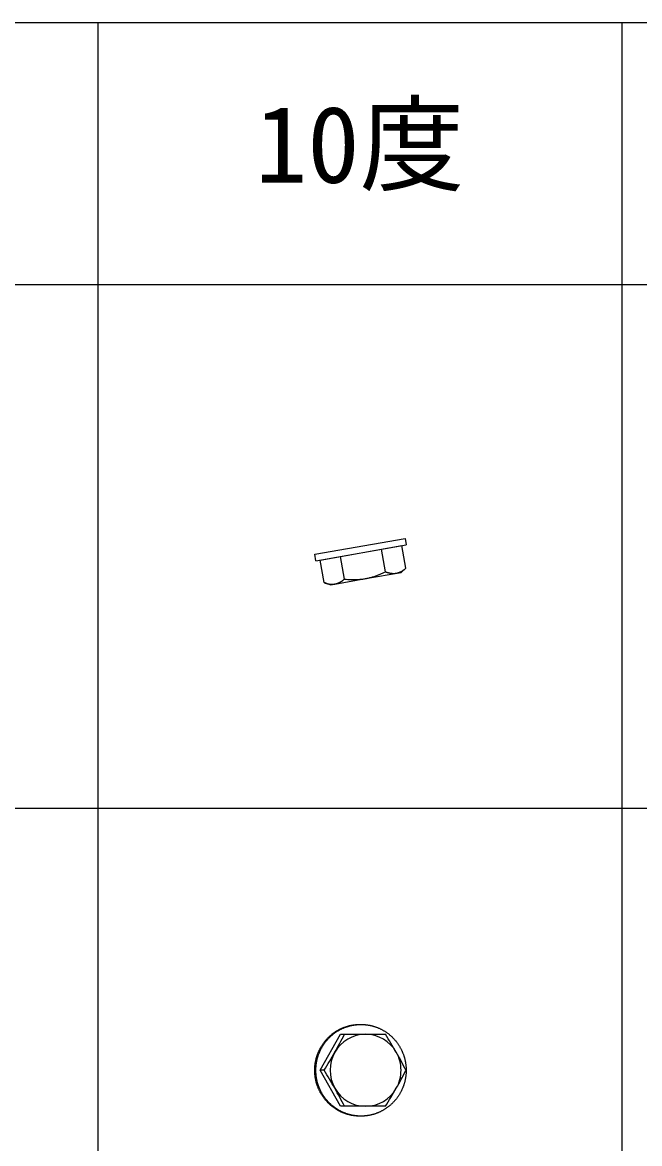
# Model space of a CAD drawing. Units: millimetres, scale not verified. Extents: x -390 to 390, y -176 to 193.
# Drawn here: x -295.8 to -248.6, y 90.4 to 176 of the extents above; entities that cross this region are included whole.
import ezdxf
from ezdxf.enums import TextEntityAlignment as Align

# ---------------------------------------------------------------- set-up
doc = ezdxf.new("R2010")
doc.units = ezdxf.units.MM
doc.header["$LTSCALE"] = 2
for name, color, linetype in [('0-0_0', 3, 'Continuous'), ('F-0', 4, 'Continuous'), ('F-E', 7, 'Continuous')]:
    doc.layers.add(name, color=color, linetype=linetype)
doc.styles.add('ＭＳ ゴシック', font='')
doc.styles.get('ＭＳ ゴシック').set_extended_font_data('MS Gothic')

msp = doc.modelspace()

# ---------------------------------------------------------------- linework, layer by layer
at = {"layer": '0-0_0'}
for p, q in [((-273.447, 135.392), (-266.553, 136.608)), ((-273.36, 134.9), (-266.466, 136.115)), ((-266.553, 136.608), (-266.466, 136.115)), ((-273.36, 134.9), (-273.447, 135.392)), ((-273.04, 134.956), (-266.786, 136.059)), ((-268.045, 134.056), (-268.35, 135.783)), ((-266.481, 134.331), (-266.786, 136.059)), ((-272.736, 133.228), (-273.04, 134.956)), ((-271.172, 133.504), (-271.477, 135.232)), ((-271.912, 133.124), (-269.566, 133.538)), ((-269.566, 133.538), (-266.858, 134.016)), ((-266.481, 134.331), (-266.858, 134.016)), ((-272.274, 133.06), (-272.736, 133.228)), ((-272.274, 133.06), (-271.912, 133.124)), ((-270, 99.5), (-269.913, 99.5)), ((-271.477, 98.75), (-268.045, 98.75)), ((-271.477, 93.25), (-273.04, 96)), ((-268.045, 93.25), (-271.477, 93.25)), ((-269.913, 92.5), (-270, 92.5))]:
    msp.add_line(p, q, dxfattribs=at)
for points in [[(-271.172, 133.504), (-271.044, 133.492), (-270.916, 133.481), (-270.852, 133.477), (-270.787, 133.473), (-270.723, 133.47), (-270.659, 133.467), (-270.59, 133.465), (-270.521, 133.464), (-270.452, 133.463), (-270.384, 133.464), (-270.315, 133.465), (-270.247, 133.467), (-270.179, 133.47), (-270.11, 133.474), (-270.042, 133.478), (-269.974, 133.484), (-269.906, 133.491), (-269.838, 133.498), (-269.77, 133.507), (-269.702, 133.516), (-269.634, 133.526), (-269.566, 133.538)], [(-269.566, 133.538), (-269.498, 133.55), (-269.431, 133.564), (-269.363, 133.578), (-269.297, 133.594), (-269.23, 133.61), (-269.164, 133.627), (-269.098, 133.645), (-269.032, 133.664), (-268.967, 133.684), (-268.902, 133.704), (-268.837, 133.726), (-268.772, 133.748), (-268.707, 133.771), (-268.643, 133.795), (-268.579, 133.82), (-268.515, 133.845), (-268.455, 133.87), (-268.396, 133.894), (-268.337, 133.92), (-268.278, 133.946), (-268.161, 134), (-268.045, 134.056)], [(-268.045, 134.056), (-268.017, 134.046), (-267.988, 134.036), (-267.96, 134.026), (-267.931, 134.017), (-267.903, 134.009), (-267.875, 134), (-267.846, 133.993), (-267.818, 133.985), (-267.79, 133.978), (-267.762, 133.972), (-267.733, 133.966), (-267.705, 133.96), (-267.677, 133.955), (-267.663, 133.953), (-267.649, 133.95), (-267.635, 133.948), (-267.621, 133.946), (-267.607, 133.944), (-267.593, 133.943), (-267.569, 133.94), (-267.545, 133.938), (-267.521, 133.936), (-267.498, 133.935), (-267.486, 133.934), (-267.474, 133.934), (-267.462, 133.934), (-267.451, 133.933), (-267.427, 133.933), (-267.415, 133.933), (-267.404, 133.934), (-267.392, 133.934), (-267.381, 133.934), (-267.369, 133.935), (-267.357, 133.936), (-267.346, 133.936), (-267.334, 133.937), (-267.311, 133.939), (-267.3, 133.94), (-267.288, 133.942)], [(-267.288, 133.942), (-267.277, 133.943), (-267.265, 133.945), (-267.254, 133.946), (-267.243, 133.948), (-267.231, 133.95), (-267.22, 133.952)], [(-267.22, 133.952), (-267.207, 133.954), (-267.195, 133.956), (-267.17, 133.961), (-267.158, 133.964), (-267.146, 133.967), (-267.133, 133.97), (-267.121, 133.973), (-267.097, 133.98), (-267.084, 133.984), (-267.072, 133.988), (-267.06, 133.991), (-267.048, 133.995), (-267.036, 133.999), (-267.024, 134.004), (-267.007, 134.01), (-266.99, 134.016), (-266.974, 134.022), (-266.958, 134.029), (-266.941, 134.036), (-266.925, 134.043), (-266.909, 134.051), (-266.893, 134.058), (-266.877, 134.066), (-266.86, 134.074), (-266.844, 134.082), (-266.829, 134.091), (-266.813, 134.1), (-266.797, 134.108), (-266.781, 134.117), (-266.765, 134.127), (-266.747, 134.138), (-266.729, 134.149), (-266.711, 134.161), (-266.693, 134.172), (-266.675, 134.184), (-266.657, 134.197), (-266.639, 134.209), (-266.621, 134.222), (-266.603, 134.235)], [(-266.603, 134.235), (-266.586, 134.248), (-266.568, 134.261), (-266.551, 134.275), (-266.516, 134.303), (-266.481, 134.331)], [(-272.736, 133.228), (-272.696, 133.215), (-272.657, 133.201), (-272.618, 133.189), (-272.598, 133.183), (-272.579, 133.177), (-272.559, 133.171), (-272.54, 133.166), (-272.52, 133.161), (-272.501, 133.156), (-272.481, 133.151), (-272.462, 133.147), (-272.442, 133.142), (-272.423, 133.138), (-272.403, 133.134), (-272.384, 133.131), (-272.364, 133.127), (-272.345, 133.124), (-272.326, 133.121), (-272.306, 133.119), (-272.287, 133.116), (-272.268, 133.114), (-272.248, 133.112), (-272.229, 133.11), (-272.21, 133.109), (-272.191, 133.108), (-272.172, 133.107), (-272.152, 133.106), (-272.133, 133.106), (-272.114, 133.106), (-272.101, 133.106), (-272.088, 133.107), (-272.076, 133.107), (-272.063, 133.108), (-272.05, 133.108), (-272.037, 133.109), (-272.025, 133.11), (-272.012, 133.111), (-271.999, 133.112), (-271.987, 133.114)], [(-271.987, 133.114), (-271.974, 133.115), (-271.962, 133.117), (-271.949, 133.118), (-271.924, 133.122)], [(-271.924, 133.122), (-271.9, 133.126), (-271.889, 133.129), (-271.878, 133.131), (-271.867, 133.133), (-271.855, 133.136), (-271.844, 133.138), (-271.833, 133.141), (-271.822, 133.144), (-271.799, 133.15), (-271.788, 133.153), (-271.777, 133.156), (-271.766, 133.16), (-271.755, 133.163), (-271.744, 133.167), (-271.733, 133.17), (-271.722, 133.174), (-271.7, 133.182), (-271.689, 133.186), (-271.678, 133.19), (-271.667, 133.195), (-271.656, 133.199), (-271.645, 133.204), (-271.623, 133.213), (-271.601, 133.223), (-271.58, 133.233), (-271.558, 133.244), (-271.546, 133.25), (-271.533, 133.256), (-271.521, 133.263), (-271.508, 133.27), (-271.496, 133.277), (-271.483, 133.284), (-271.459, 133.298), (-271.434, 133.313), (-271.41, 133.328), (-271.385, 133.344), (-271.361, 133.36), (-271.337, 133.377), (-271.313, 133.394)], [(-271.313, 133.394), (-271.289, 133.412), (-271.266, 133.429), (-271.242, 133.448), (-271.219, 133.466), (-271.195, 133.485), (-271.172, 133.504)], [(-272.341, 98.569), (-272.308, 98.6), (-272.275, 98.63), (-272.241, 98.659), (-272.207, 98.688), (-272.173, 98.717), (-272.138, 98.745), (-272.103, 98.773), (-272.067, 98.8), (-272.032, 98.827), (-271.996, 98.854), (-271.96, 98.879), (-271.923, 98.905), (-271.886, 98.93), (-271.849, 98.954), (-271.812, 98.978), (-271.774, 99.001), (-271.736, 99.024), (-271.698, 99.046), (-271.66, 99.067), (-271.622, 99.088), (-271.583, 99.109), (-271.544, 99.129), (-271.505, 99.149), (-271.466, 99.168), (-271.427, 99.186), (-271.388, 99.204), (-271.348, 99.221), (-271.308, 99.238), (-271.269, 99.254), (-271.229, 99.27), (-271.189, 99.285), (-271.149, 99.3), (-271.109, 99.314), (-271.069, 99.327), (-271.029, 99.341), (-270.989, 99.353), (-270.948, 99.365), (-270.908, 99.376), (-270.868, 99.387)], [(-272.254, 98.569), (-272.221, 98.6), (-272.188, 98.63), (-272.154, 98.659), (-272.12, 98.688), (-272.086, 98.717), (-272.051, 98.745), (-272.016, 98.773), (-271.981, 98.8), (-271.945, 98.827), (-271.909, 98.854), (-271.873, 98.879), (-271.836, 98.905), (-271.799, 98.93), (-271.762, 98.954), (-271.725, 98.978), (-271.687, 99.001), (-271.65, 99.024), (-271.611, 99.046), (-271.573, 99.067), (-271.535, 99.088), (-271.496, 99.109), (-271.457, 99.129), (-271.419, 99.149), (-271.379, 99.168), (-271.34, 99.186), (-271.301, 99.204), (-271.261, 99.221), (-271.222, 99.238), (-271.182, 99.254), (-271.142, 99.27), (-271.102, 99.285), (-271.062, 99.3), (-271.022, 99.314), (-270.982, 99.327), (-270.942, 99.341), (-270.902, 99.353), (-270.862, 99.365), (-270.821, 99.376), (-270.781, 99.387)], [(-270.868, 99.387), (-270.828, 99.398), (-270.788, 99.407), (-270.748, 99.417), (-270.707, 99.425), (-270.667, 99.434), (-270.627, 99.442), (-270.587, 99.449), (-270.547, 99.456), (-270.508, 99.462), (-270.468, 99.468), (-270.428, 99.473), (-270.389, 99.478), (-270.349, 99.482), (-270.31, 99.486), (-270.271, 99.489), (-270.231, 99.492), (-270.192, 99.495), (-270.154, 99.497), (-270.115, 99.498), (-270.077, 99.499), (-270.038, 99.5), (-270, 99.5)], [(-270.781, 99.387), (-270.741, 99.398), (-270.701, 99.407), (-270.661, 99.417), (-270.62, 99.425), (-270.58, 99.434), (-270.54, 99.442), (-270.5, 99.449), (-270.461, 99.456), (-270.421, 99.462), (-270.381, 99.468), (-270.341, 99.473), (-270.302, 99.478), (-270.262, 99.482), (-270.223, 99.486), (-270.184, 99.489), (-270.145, 99.492), (-270.106, 99.495), (-270.067, 99.497), (-270.028, 99.498), (-269.99, 99.499), (-269.951, 99.5), (-269.913, 99.5)], [(-269.913, 99.5), (-269.875, 99.5), (-269.837, 99.499), (-269.798, 99.498), (-269.76, 99.497), (-269.721, 99.495), (-269.682, 99.492), (-269.643, 99.489), (-269.604, 99.486), (-269.564, 99.482), (-269.525, 99.478), (-269.485, 99.473), (-269.446, 99.468), (-269.406, 99.462), (-269.366, 99.456), (-269.326, 99.449), (-269.286, 99.442), (-269.246, 99.434), (-269.206, 99.425), (-269.166, 99.417), (-269.126, 99.407), (-269.085, 99.398), (-269.045, 99.387), (-269.005, 99.376), (-268.965, 99.365), (-268.925, 99.353), (-268.884, 99.341), (-268.844, 99.327), (-268.804, 99.314), (-268.764, 99.3), (-268.724, 99.285), (-268.684, 99.27), (-268.644, 99.254), (-268.605, 99.238), (-268.565, 99.221), (-268.526, 99.204), (-268.486, 99.186), (-268.447, 99.168), (-268.408, 99.149), (-268.369, 99.129)], [(-273.264, 97.126), (-273.25, 97.167), (-273.235, 97.207), (-273.22, 97.248), (-273.205, 97.288), (-273.189, 97.329), (-273.172, 97.369), (-273.155, 97.409), (-273.138, 97.449), (-273.119, 97.489), (-273.101, 97.529), (-273.082, 97.568), (-273.062, 97.608), (-273.042, 97.647), (-273.021, 97.686), (-272.999, 97.725), (-272.978, 97.763), (-272.955, 97.802), (-272.932, 97.84), (-272.909, 97.878), (-272.885, 97.915), (-272.861, 97.953), (-272.836, 97.99), (-272.81, 98.027), (-272.784, 98.063), (-272.758, 98.099), (-272.731, 98.135), (-272.704, 98.171), (-272.676, 98.206), (-272.648, 98.241), (-272.619, 98.276), (-272.59, 98.31), (-272.56, 98.344), (-272.53, 98.377), (-272.5, 98.41), (-272.469, 98.443), (-272.437, 98.475), (-272.406, 98.507), (-272.373, 98.538), (-272.341, 98.569)], [(-273.177, 97.126), (-273.163, 97.167), (-273.148, 97.207), (-273.134, 97.248), (-273.118, 97.288), (-273.102, 97.329), (-273.085, 97.369), (-273.068, 97.409), (-273.051, 97.449), (-273.033, 97.489), (-273.014, 97.529), (-272.995, 97.568), (-272.975, 97.608), (-272.955, 97.647), (-272.934, 97.686), (-272.913, 97.725), (-272.891, 97.763), (-272.868, 97.802), (-272.846, 97.84), (-272.822, 97.878), (-272.798, 97.915), (-272.774, 97.953), (-272.749, 97.99), (-272.723, 98.027), (-272.697, 98.063), (-272.671, 98.099), (-272.644, 98.135), (-272.617, 98.171), (-272.589, 98.206), (-272.561, 98.241), (-272.532, 98.276), (-272.503, 98.31), (-272.473, 98.344), (-272.443, 98.377), (-272.413, 98.41), (-272.382, 98.443), (-272.351, 98.475), (-272.319, 98.507), (-272.287, 98.538), (-272.254, 98.569)], [(-272.736, 96), (-273.04, 96), (-271.477, 98.75)], [(-268.369, 99.129), (-268.33, 99.109), (-268.292, 99.088), (-268.253, 99.067), (-268.215, 99.046), (-268.177, 99.024), (-268.139, 99.001), (-268.101, 98.978), (-268.064, 98.954), (-268.027, 98.93), (-267.99, 98.905), (-267.954, 98.879), (-267.917, 98.854), (-267.881, 98.827), (-267.846, 98.8), (-267.81, 98.773), (-267.775, 98.745), (-267.741, 98.717), (-267.706, 98.688), (-267.672, 98.659), (-267.639, 98.63), (-267.605, 98.6), (-267.572, 98.569), (-267.54, 98.538), (-267.508, 98.507), (-267.476, 98.475), (-267.445, 98.443), (-267.414, 98.41), (-267.383, 98.377), (-267.353, 98.344), (-267.323, 98.31), (-267.294, 98.276), (-267.266, 98.241), (-267.237, 98.206), (-267.209, 98.171), (-267.182, 98.135), (-267.155, 98.099), (-267.129, 98.063), (-267.103, 98.027), (-267.077, 97.99)], [(-267.077, 97.99), (-267.053, 97.953), (-267.028, 97.915), (-267.004, 97.878), (-266.981, 97.84), (-266.958, 97.802), (-266.936, 97.763), (-266.914, 97.725), (-266.893, 97.686), (-266.872, 97.647), (-266.851, 97.608), (-266.832, 97.568), (-266.812, 97.529), (-266.794, 97.489), (-266.776, 97.449), (-266.758, 97.409), (-266.741, 97.369), (-266.724, 97.329), (-266.708, 97.288), (-266.693, 97.248), (-266.678, 97.207), (-266.663, 97.167), (-266.65, 97.126), (-266.636, 97.085), (-266.624, 97.045), (-266.611, 97.004), (-266.599, 96.963), (-266.588, 96.922), (-266.577, 96.881), (-266.567, 96.841), (-266.558, 96.8), (-266.548, 96.759), (-266.54, 96.718), (-266.532, 96.678), (-266.524, 96.637), (-266.517, 96.596), (-266.51, 96.556), (-266.504, 96.515), (-266.498, 96.475), (-266.493, 96.435)], [(-273.42, 95.565), (-273.425, 95.606), (-273.429, 95.646), (-273.433, 95.685), (-273.436, 95.725), (-273.439, 95.765), (-273.442, 95.805), (-273.443, 95.844), (-273.445, 95.883), (-273.446, 95.922), (-273.447, 95.961), (-273.447, 96), (-273.447, 96.039), (-273.446, 96.078), (-273.445, 96.117), (-273.443, 96.156), (-273.442, 96.196), (-273.439, 96.235), (-273.436, 96.275), (-273.433, 96.315), (-273.429, 96.355), (-273.425, 96.394), (-273.42, 96.435), (-273.415, 96.475), (-273.409, 96.515), (-273.403, 96.556), (-273.396, 96.596), (-273.389, 96.637), (-273.382, 96.678), (-273.374, 96.718), (-273.365, 96.759), (-273.356, 96.8), (-273.346, 96.841), (-273.336, 96.881), (-273.325, 96.922), (-273.314, 96.963), (-273.302, 97.004), (-273.29, 97.045), (-273.277, 97.085), (-273.264, 97.126)], [(-273.333, 95.565), (-273.338, 95.606), (-273.342, 95.646), (-273.346, 95.685), (-273.349, 95.725), (-273.352, 95.765), (-273.355, 95.805), (-273.357, 95.844), (-273.358, 95.883), (-273.359, 95.922), (-273.36, 95.961), (-273.36, 96), (-273.36, 96.039), (-273.359, 96.078), (-273.358, 96.117), (-273.357, 96.156), (-273.355, 96.196), (-273.352, 96.235), (-273.349, 96.275), (-273.346, 96.315), (-273.342, 96.355), (-273.338, 96.394), (-273.333, 96.435), (-273.328, 96.475), (-273.322, 96.515), (-273.316, 96.556), (-273.31, 96.596), (-273.303, 96.637), (-273.295, 96.678), (-273.287, 96.718), (-273.278, 96.759), (-273.269, 96.8), (-273.259, 96.841), (-273.249, 96.881), (-273.238, 96.922), (-273.227, 96.963), (-273.215, 97.004), (-273.203, 97.045), (-273.19, 97.085), (-273.177, 97.126)], [(-266.466, 96), (-266.467, 95.961), (-266.467, 95.922), (-266.468, 95.883), (-266.47, 95.844), (-266.472, 95.805), (-266.474, 95.765), (-266.477, 95.725), (-266.48, 95.685), (-266.484, 95.646), (-266.488, 95.606), (-266.493, 95.565), (-266.498, 95.525), (-266.504, 95.485), (-266.51, 95.444), (-266.517, 95.404), (-266.524, 95.363), (-266.532, 95.322), (-266.54, 95.282), (-266.548, 95.241), (-266.558, 95.2), (-266.567, 95.159), (-266.577, 95.119), (-266.588, 95.078), (-266.599, 95.037), (-266.611, 94.996), (-266.624, 94.955), (-266.636, 94.915), (-266.65, 94.874), (-266.663, 94.833), (-266.678, 94.793), (-266.693, 94.752), (-266.708, 94.712), (-266.724, 94.671), (-266.741, 94.631), (-266.758, 94.591), (-266.776, 94.551), (-266.794, 94.511), (-266.812, 94.471), (-266.832, 94.432)], [(-266.493, 96.435), (-266.488, 96.394), (-266.484, 96.355), (-266.48, 96.315), (-266.477, 96.275), (-266.474, 96.235), (-266.472, 96.196), (-266.47, 96.156), (-266.468, 96.117), (-266.467, 96.078), (-266.467, 96.039), (-266.466, 96)], [(-272.836, 94.01), (-272.861, 94.047), (-272.885, 94.085), (-272.909, 94.122), (-272.932, 94.16), (-272.955, 94.199), (-272.978, 94.237), (-272.999, 94.276), (-273.021, 94.314), (-273.042, 94.353), (-273.062, 94.393), (-273.082, 94.432), (-273.101, 94.471), (-273.119, 94.511), (-273.138, 94.551), (-273.155, 94.591), (-273.172, 94.631), (-273.189, 94.671), (-273.205, 94.712), (-273.22, 94.752), (-273.235, 94.793), (-273.25, 94.833), (-273.264, 94.874), (-273.277, 94.915), (-273.29, 94.955), (-273.302, 94.996), (-273.314, 95.037), (-273.325, 95.078), (-273.336, 95.119), (-273.346, 95.159), (-273.356, 95.2), (-273.365, 95.241), (-273.374, 95.282), (-273.382, 95.322), (-273.389, 95.363), (-273.396, 95.404), (-273.403, 95.444), (-273.409, 95.485), (-273.415, 95.525), (-273.42, 95.565)], [(-272.749, 94.01), (-272.774, 94.047), (-272.798, 94.085), (-272.822, 94.122), (-272.846, 94.16), (-272.868, 94.199), (-272.891, 94.237), (-272.913, 94.276), (-272.934, 94.314), (-272.955, 94.353), (-272.975, 94.393), (-272.995, 94.432), (-273.014, 94.471), (-273.033, 94.511), (-273.051, 94.551), (-273.068, 94.591), (-273.085, 94.631), (-273.102, 94.671), (-273.118, 94.712), (-273.134, 94.752), (-273.148, 94.793), (-273.163, 94.833), (-273.177, 94.874), (-273.19, 94.915), (-273.203, 94.955), (-273.215, 94.996), (-273.227, 95.037), (-273.238, 95.078), (-273.249, 95.119), (-273.259, 95.159), (-273.269, 95.2), (-273.278, 95.241), (-273.287, 95.282), (-273.295, 95.322), (-273.303, 95.363), (-273.31, 95.404), (-273.316, 95.444), (-273.322, 95.485), (-273.328, 95.525), (-273.333, 95.565)], [(-266.832, 94.432), (-266.851, 94.393), (-266.872, 94.353), (-266.893, 94.314), (-266.914, 94.276), (-266.936, 94.237), (-266.958, 94.199), (-266.981, 94.16), (-267.004, 94.122), (-267.028, 94.085), (-267.053, 94.047), (-267.077, 94.01), (-267.103, 93.974), (-267.129, 93.937), (-267.155, 93.901), (-267.182, 93.865), (-267.209, 93.829), (-267.237, 93.794), (-267.266, 93.759), (-267.294, 93.725), (-267.323, 93.69), (-267.353, 93.656), (-267.383, 93.623), (-267.414, 93.59), (-267.445, 93.557), (-267.476, 93.525), (-267.508, 93.493), (-267.54, 93.462), (-267.572, 93.431), (-267.605, 93.4), (-267.639, 93.37), (-267.672, 93.341), (-267.706, 93.312), (-267.741, 93.283), (-267.775, 93.255), (-267.81, 93.227), (-267.846, 93.2), (-267.881, 93.173), (-267.917, 93.146), (-267.954, 93.121)], [(-271.544, 92.871), (-271.583, 92.891), (-271.622, 92.912), (-271.66, 92.933), (-271.698, 92.954), (-271.736, 92.977), (-271.774, 92.999), (-271.812, 93.023), (-271.849, 93.046), (-271.886, 93.071), (-271.923, 93.095), (-271.96, 93.121), (-271.996, 93.146), (-272.032, 93.173), (-272.067, 93.2), (-272.103, 93.227), (-272.138, 93.255), (-272.173, 93.283), (-272.207, 93.312), (-272.241, 93.341), (-272.275, 93.37), (-272.308, 93.4), (-272.341, 93.431), (-272.373, 93.462), (-272.406, 93.493), (-272.437, 93.525), (-272.469, 93.557), (-272.5, 93.59), (-272.53, 93.623), (-272.56, 93.656), (-272.59, 93.69), (-272.619, 93.725), (-272.648, 93.759), (-272.676, 93.794), (-272.704, 93.829), (-272.731, 93.865), (-272.758, 93.901), (-272.784, 93.937), (-272.81, 93.974), (-272.836, 94.01)], [(-271.457, 92.871), (-271.496, 92.891), (-271.535, 92.912), (-271.573, 92.933), (-271.611, 92.954), (-271.65, 92.977), (-271.687, 92.999), (-271.725, 93.023), (-271.762, 93.046), (-271.799, 93.071), (-271.836, 93.095), (-271.873, 93.121), (-271.909, 93.146), (-271.945, 93.173), (-271.981, 93.2), (-272.016, 93.227), (-272.051, 93.255), (-272.086, 93.283), (-272.12, 93.312), (-272.154, 93.341), (-272.188, 93.37), (-272.221, 93.4), (-272.254, 93.431), (-272.287, 93.462), (-272.319, 93.493), (-272.351, 93.525), (-272.382, 93.557), (-272.413, 93.59), (-272.443, 93.623), (-272.473, 93.656), (-272.503, 93.69), (-272.532, 93.725), (-272.561, 93.759), (-272.589, 93.794), (-272.617, 93.829), (-272.644, 93.865), (-272.671, 93.901), (-272.697, 93.937), (-272.723, 93.974), (-272.749, 94.01)], [(-270, 92.5), (-270.038, 92.5), (-270.077, 92.501), (-270.115, 92.502), (-270.154, 92.504), (-270.192, 92.505), (-270.231, 92.508), (-270.271, 92.511), (-270.31, 92.514), (-270.349, 92.518), (-270.389, 92.522), (-270.428, 92.527), (-270.468, 92.532), (-270.508, 92.538), (-270.547, 92.544), (-270.587, 92.551), (-270.627, 92.558), (-270.667, 92.566), (-270.707, 92.575), (-270.748, 92.583), (-270.788, 92.593), (-270.828, 92.603), (-270.868, 92.613), (-270.908, 92.624), (-270.948, 92.635), (-270.989, 92.647), (-271.029, 92.66), (-271.069, 92.673), (-271.109, 92.686), (-271.149, 92.7), (-271.189, 92.715), (-271.229, 92.73), (-271.269, 92.746), (-271.308, 92.762), (-271.348, 92.779), (-271.388, 92.796), (-271.427, 92.814), (-271.466, 92.832), (-271.505, 92.851), (-271.544, 92.871)], [(-269.913, 92.5), (-269.951, 92.5), (-269.99, 92.501), (-270.028, 92.502), (-270.067, 92.504), (-270.106, 92.505), (-270.145, 92.508), (-270.184, 92.511), (-270.223, 92.514), (-270.262, 92.518), (-270.302, 92.522), (-270.341, 92.527), (-270.381, 92.532), (-270.421, 92.538), (-270.461, 92.544), (-270.5, 92.551), (-270.54, 92.558), (-270.58, 92.566), (-270.62, 92.575), (-270.661, 92.583), (-270.701, 92.593), (-270.741, 92.603), (-270.781, 92.613), (-270.821, 92.624), (-270.862, 92.635), (-270.902, 92.647), (-270.942, 92.66), (-270.982, 92.673), (-271.022, 92.686), (-271.062, 92.7), (-271.102, 92.715), (-271.142, 92.73), (-271.182, 92.746), (-271.222, 92.762), (-271.261, 92.779), (-271.301, 92.796), (-271.34, 92.814), (-271.379, 92.832), (-271.419, 92.851), (-271.457, 92.871)], [(-269.485, 92.527), (-269.525, 92.522), (-269.564, 92.518), (-269.604, 92.514), (-269.643, 92.511), (-269.682, 92.508), (-269.721, 92.505), (-269.76, 92.504), (-269.798, 92.502), (-269.837, 92.501), (-269.875, 92.5), (-269.913, 92.5)], [(-267.954, 93.121), (-267.99, 93.095), (-268.027, 93.071), (-268.064, 93.046), (-268.101, 93.023), (-268.139, 92.999), (-268.177, 92.977), (-268.215, 92.954), (-268.253, 92.933), (-268.292, 92.912), (-268.33, 92.891), (-268.369, 92.871), (-268.408, 92.851), (-268.447, 92.832), (-268.486, 92.814), (-268.526, 92.796), (-268.565, 92.779), (-268.605, 92.762), (-268.644, 92.746), (-268.684, 92.73), (-268.724, 92.715), (-268.764, 92.7), (-268.804, 92.686), (-268.844, 92.673), (-268.884, 92.66), (-268.925, 92.647), (-268.965, 92.635), (-269.005, 92.624), (-269.045, 92.613), (-269.085, 92.603), (-269.126, 92.593), (-269.166, 92.583), (-269.206, 92.575), (-269.246, 92.566), (-269.286, 92.558), (-269.326, 92.551), (-269.366, 92.544), (-269.406, 92.538), (-269.446, 92.532), (-269.485, 92.527)]]:
    msp.add_lwpolyline(points, dxfattribs=at)
for centre, radius, start, end in [((-269.558, 96.048), 2.702, 90.178, 150.608), ((-301.807, 114.331), 34.369, 330.438, 333.042), ((-269.574, 96.048), 2.702, 29.387, 89.821), ((-299.491, 78.96), 37.155, 29.708, 32.183), ((-304.34, 115.885), 37.34, 327.822, 330.281), ((-269.487, 96), 2.787, 150.456, 209.544), ((-297.08, 80.437), 34.329, 26.959, 29.562), ((-269.638, 96.002), 2.781, 359.968, 29.57), ((-304.341, 76.115), 37.34, 29.719, 32.178), ((-297.08, 111.563), 34.329, 330.438, 333.041), ((-269.638, 95.999), 2.781, 330.43, 0.032), ((-301.806, 77.67), 34.368, 26.958, 29.563), ((-269.558, 95.952), 2.702, 209.393, 269.822), ((-269.574, 95.952), 2.702, 270.179, 330.613), ((-299.491, 113.04), 37.155, 327.817, 330.292)]:
    msp.add_arc(centre, radius, start, end, dxfattribs=at)
at = {"layer": 'F-0', "color": 6}
for p, q in [((-390, 176), (390, 176)), ((-390, 156), (390, 156))]:
    msp.add_line(p, q, dxfattribs=at)
at = {"layer": 'F-0'}
for p, q in [((-290, 176), (-290, -176)), ((-250, 176), (-250, -176)), ((-370, 116), (390, 116))]:
    msp.add_line(p, q, dxfattribs=at)

# ---------------------------------------------------------------- texts
at = {"layer": 'F-E', "style": 'ＭＳ ゴシック'}
msp.add_text('10度', height=5.865, dxfattribs=at).set_placement((-278, 162), align=Align.BOTTOM_LEFT)

doc.saveas('drawing.dxf')
